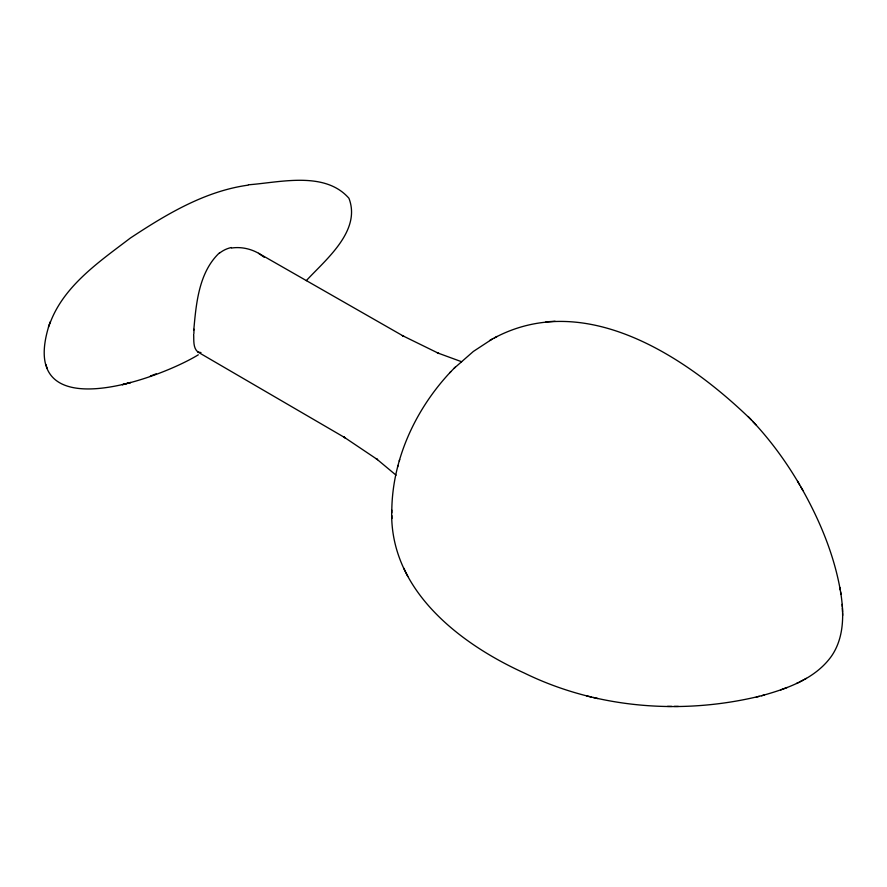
<?xml version="1.0" encoding="UTF-8"?>
<svg xmlns="http://www.w3.org/2000/svg" width="887" height="887" viewBox="0 0 887 887"><rect width="100%" height="100%" fill="white"/><g stroke="black" fill="none" stroke-linecap="round" stroke-linejoin="round"><path stroke-width="1.33" d="M193.665 334.532C193.976 340.331 192.911 347.915 197.923 352.039L345.209 437.856L343.801 436.969L377.585 459.654L376.199 458.601L396.068 475.188M391.788 512.897C391.644 460.431 415.227 409.439 450.873 371.609M840.577 591.795C844.136 613.405 844.357 637.842 831.23 656.513C815.009 678.965 787.135 688.634 761.512 695.752M193.787 330.053C196.149 303.343 198.899 272.154 219.488 252.795M49.35 324.409C15.844 429.275 155.402 380.911 198.311 354.822M49.661 324.165C63.254 286.046 99.422 261.654 130.322 238.082C166.146 214.421 204.742 191.171 247.983 185.161M397.598 466.994L398.041 465.42M399.272 460.985L399.682 459.566M48.463 327.103L50.249 321.748M454.1 368.316L473.381 351.429L492.097 339.156M449.853 372.662L455.242 367.14M306.259 280.691C325.784 259.547 361.464 230.886 348.935 198.256C324.731 170.692 280.07 182.423 248.438 184.795M494.414 337.892C585.442 289.395 687.148 357.406 751.411 419.961M489.613 340.53L497.019 336.461M803.567 679.863L799.741 681.859M804.542 679.331L806.327 678.344M796.515 683.456L798.555 682.447M150.402 376.033L156.179 373.848M780.693 689.92L787.113 687.503M391.732 510.058C389.105 589.445 459.211 643.496 524.483 673.122C598.248 709.201 685.163 715.365 764.306 695.031M756.345 697.082L759.283 696.328M231.463 248.038C240.754 246.63 250.467 248.659 258.605 253.294L403.818 336.339L402.343 335.574L438.888 353.481L437.269 352.804L461.584 361.719M200.983 352.582L197.923 352.039M555.085 321.249L545.904 321.859M667.456 706.407L671.67 706.418M674.264 706.418L678.367 706.429M586.795 695.985L591.429 697.071M593.292 697.492L597.871 698.579M258.605 253.294L264.37 257.374M752.719 421.369C770.736 440.584 786.359 462.027 799.63 484.779M748.151 416.502L755.935 424.795M800.928 487.03C819.865 520.259 834.911 556.282 840.976 594.212M797.513 481.142L802.99 490.578M403.707 568.146L405.581 571.938M405.88 572.536L407.776 576.406M45.891 364.513L46.412 366.087M46.567 366.564L47.1 368.149M839.856 587.449L840.277 590.01M842.173 604.38L842.317 606.653M842.395 607.983L842.583 612.285M842.606 613.394L842.65 615.434M391.854 515.547L391.91 518.507M219.643 253.039A42.155 34.826 70.2 0 1 231.33 247.528M193.887 333.656A47.211 5.289 -83 0 1 194.02 329.221M127.639 383.295L122.351 384.703L130.755 382.463L127.639 383.295"/></g></svg>
